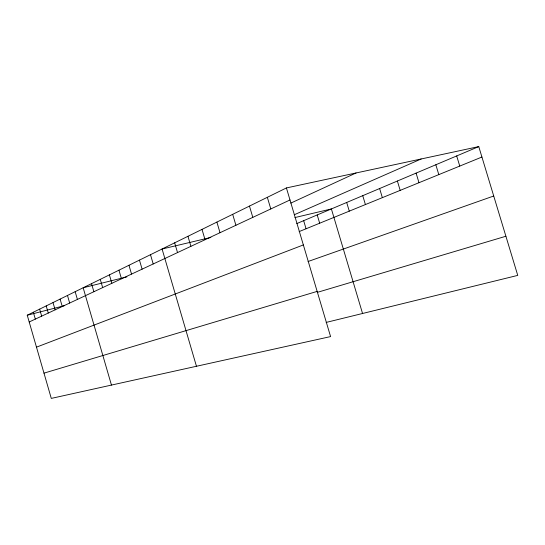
<?xml version="1.0" encoding="UTF-8"?>
<svg xmlns="http://www.w3.org/2000/svg" width="545" height="545" viewBox="0 0 545 545"><rect width="100%" height="100%" fill="white"/><g stroke="black" fill="none" stroke-linecap="round" stroke-linejoin="round"><path stroke-width="0.82" d="M286.418 187.936L330.583 336.585L51.285 398.402L27.25 315.221L286.418 187.936L478.769 146.598L517.75 275.389L326.155 322.422M29.198 321.972L289.995 199.974M290.846 203.087L356.062 172.969M294.252 214.764L421.169 158.977M296.793 223.573L478.769 146.598M299.171 231.584L481.923 157.035M36.474 347.158L303.354 244.943M308.061 261.511L493.722 196.002M43.988 373.141L317.156 291.391M317.238 292.392L505.903 236.244M27.25 315.221L64.392 305.691M126.924 276.874L83.167 287.76L111.459 385.083M210.867 237.457L162.076 249.004L196.459 366.274M294.92 217.564L331.387 208.939L362.554 313.484M456.69 155.938L459.755 166.075M435.837 164.76L438.807 174.625M416.094 173.112L418.982 182.711M397.38 181.022L400.187 190.375M379.627 188.536L382.358 197.651M362.745 195.675L365.409 204.566M346.688 202.468L349.277 211.147M317.21 214.934L319.677 223.218M303.66 220.664L306.065 228.771M267.343 197.304L270.797 208.953M249.467 206.085L252.805 217.366M232.681 214.328L235.91 225.269M216.89 222.088L220.016 232.708M202.004 229.397L205.043 239.711M187.95 236.298L190.9 246.326M174.666 242.825L177.527 252.58M150.488 254.699L153.2 263.964M139.459 260.115L142.102 269.155M128.961 265.272L131.536 274.094M118.946 270.184L121.467 278.808M109.395 274.878L111.848 283.305M100.26 279.367L102.664 287.603M91.533 283.652L93.876 291.718M75.162 291.691L77.404 299.423M67.478 295.465L69.671 303.04M60.1 299.089L62.253 306.508M53.015 302.57L55.12 309.846M46.202 305.915L48.267 313.048M39.642 309.138L41.672 316.134M33.334 312.237L35.316 319.104"/></g></svg>
